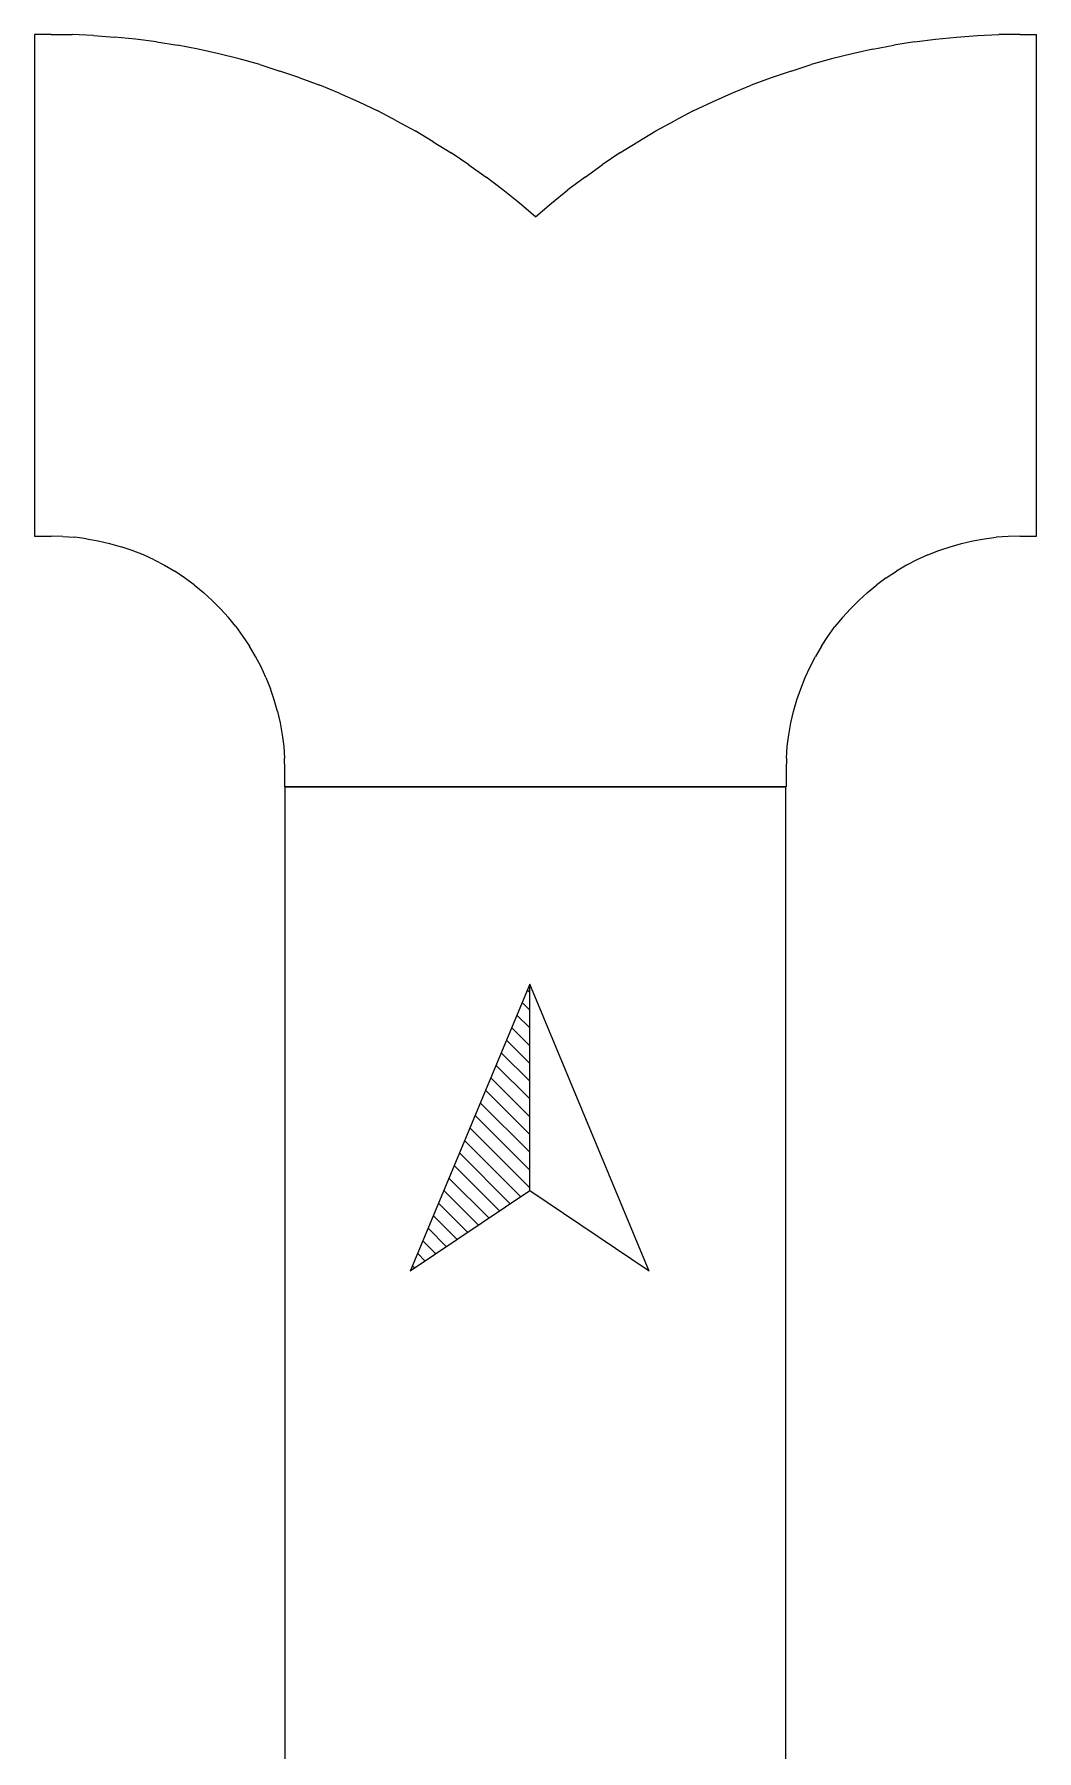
# Model space of a CAD drawing. Extents: x -57174 to 10055, y -18330 to 89882.
# Drawn here: x -35388 to -34788, y 71982 to 73009 of the extents above; entities that cross this region are included whole.
import ezdxf

# ---------------------------------------------------------------- set-up
doc = ezdxf.new("R2010")
doc.units = 0
doc.header["$LTSCALE"] = 50
doc.header["$MEASUREMENT"] = 0
doc.layers.get('0').update_dxf_attribs({"color": 8, "linetype": 'CONTINUOUS'})
doc.layers.add('Direction Arrow', color=3, linetype='CONTINUOUS')
doc.layers.add('SUPPLY', color=6, linetype='CONTINUOUS')

# ---------------------------------------------------------------- blocks, each defined once
blk = doc.blocks.new('AROW-flat-3')
h = blk.add_hatch()
h.set_pattern_fill('ACET-2D-ANSI31,_O', color=256, scale=120.173837, angle=90)
h.set_pattern_definition([(135, (35091.328, -72379.027), (-10.621967, -10.621967), [])])
h.paths.add_polyline_path([(-143.1, -219.8), (0, -123.5), (0, 123.5)])
for p, q in [((0, 123.5, -3625), (-143.1, -219.8, -3625)), ((143.1, -219.8, -3625), (0, 123.5, -3625)), ((0, -123.5, -3625), (0, 123.5, -3625)), ((0, -123.5, -3625), (-143.1, -219.8, -3625)), ((143.1, -219.8, -3625), (0, -123.5, -3625))]:
    blk.add_line(p, q)

msp = doc.modelspace()

# ---------------------------------------------------------------- linework, layer by layer
at = {"layer": 'SUPPLY', "lineweight": 0, "flags": 128}
for points, elevation in [([(-35387.6, 73008.8), (-35387.6, 72708.8)], 3528.8), ([(-35377.6, 73008.8), (-35387.6, 73008.8)], 3528.8), ([(-35377.6, 73008.8), (-35365, 73008.7)], 3528.8), ([(-35352.3, 73008.1), (-35365, 73008.7)], 3528.8), ([(-35352.3, 73008.1), (-35339.7, 73007.2)], 3528.8), ([(-35314.5, 73004.3), (-35327.1, 73005.9), (-35339.7, 73007.2)], 3528.8), ([(-35314.5, 73004.3), (-35302, 73002.3)], 3528.8), ([(-35252.8, 72990.7), (-35265, 72994.2), (-35277.3, 72997.2), (-35289.6, 72999.9), (-35302, 73002.3)], 3528.8), ([(-34886, 72999.9), (-34873.6, 73002.3)], 3528.8), ([(-34861.1, 73004.3), (-34873.6, 73002.3)], 3528.8), ([(-34861.1, 73004.3), (-34848.6, 73005.9), (-34836, 73007.2), (-34823.4, 73008.1), (-34810.7, 73008.7)], 3528.8), ([(-34798, 73008.8), (-34810.7, 73008.7)], 3528.8), ([(-34798, 73008.8), (-34788.1, 73008.8)], 3528.8), ([(-34788.1, 72708.8), (-34788.1, 73008.8)], 3528.8), ([(-35252.8, 72990.7), (-35240.7, 72986.9)], 3528.8), ([(-34934.9, 72986.9), (-34922.9, 72990.7)], 3528.8), ([(-34886, 72999.9), (-34898.4, 72997.2), (-34910.7, 72994.2), (-34922.9, 72990.7)], 3528.8), ([(-35228.8, 72982.9), (-35240.7, 72986.9)], 3528.8), ([(-35228.8, 72982.9), (-35216.9, 72978.4)], 3528.8), ([(-34934.9, 72986.9), (-34946.9, 72982.9), (-34958.8, 72978.4)], 3528.8), ([(-35205.2, 72973.6), (-35216.9, 72978.4)], 3528.8), ([(-35205.2, 72973.6), (-35193.6, 72968.4), (-35182.2, 72963)], 3528.8), ([(-34993.5, 72963), (-34982, 72968.4), (-34970.5, 72973.6), (-34958.8, 72978.4)], 3528.8), ([(-35170.9, 72957.2), (-35182.2, 72963)], 3528.8), ([(-34993.5, 72963), (-35004.7, 72957.2)], 3528.8), ([(-35170.9, 72957.2), (-35159.9, 72951.1)], 3528.8), ([(-35149, 72944.6), (-35159.9, 72951.1)], 3528.8), ([(-35037.4, 72937.9), (-35026.7, 72944.6), (-35015.8, 72951.1), (-35004.7, 72957.2)], 3528.8), ([(-35149, 72944.6), (-35138.3, 72937.9)], 3528.8), ([(-35127.8, 72930.8), (-35138.3, 72937.9)], 3528.8), ([(-35127.8, 72930.8), (-35117.4, 72923.5)], 3528.8), ([(-35058.2, 72923.5), (-35047.9, 72930.8)], 3528.8), ([(-35037.4, 72937.9), (-35047.9, 72930.8)], 3528.8), ([(-35087.9, 72899.7), (-35097.5, 72907.9), (-35107.3, 72915.9), (-35117.4, 72923.5)], 3528.8), ([(-35058.2, 72923.5), (-35068.4, 72915.9)], 3528.8), ([(-35087.9, 72899.7), (-35078.2, 72907.9), (-35068.4, 72915.9)], 3528.8), ([(-35387.6, 72708.8), (-35377.6, 72708.8)], 3528.8), ([(-35370.5, 72708.6), (-35377.6, 72708.8)], 3528.8), ([(-35370.5, 72708.6), (-35363.4, 72708.1)], 3528.8), ([(-35356.4, 72707.2), (-35363.4, 72708.1)], 3528.8), ([(-35356.4, 72707.2), (-35349.4, 72706), (-35342.6, 72704.4), (-35335.7, 72702.4)], 3528.8), ([(-34853.2, 72697.5), (-34846.6, 72700.1), (-34839.9, 72702.4), (-34833.1, 72704.4), (-34826.2, 72706), (-34819.2, 72707.2), (-34812.2, 72708.1)], 3528.8), ([(-34798, 72708.8), (-34805.1, 72708.6), (-34812.2, 72708.1)], 3528.8), ([(-34798, 72708.8), (-34788.1, 72708.8)], 3528.8), ([(-35316, 72694.5), (-35322.4, 72697.5), (-35329, 72700.1), (-35335.7, 72702.4)], 3528.8), ([(-35316, 72694.5), (-35309.7, 72691.3), (-35303.6, 72687.7)], 3528.8), ([(-34853.2, 72697.5), (-34859.7, 72694.5), (-34866, 72691.3), (-34872, 72687.7)], 3528.8), ([(-35292, 72679.6), (-35297.7, 72683.7), (-35303.6, 72687.7)], 3528.8), ([(-34878, 72683.7), (-34883.7, 72679.6)], 3528.8), ([(-34878, 72683.7), (-34872, 72687.7)], 3528.8), ([(-35292, 72679.6), (-35286.5, 72675.1), (-35281.2, 72670.3)], 3528.8), ([(-34889.2, 72675.1), (-34894.4, 72670.3)], 3528.8), ([(-34889.2, 72675.1), (-34883.7, 72679.6)], 3528.8), ([(-35276.2, 72665.3), (-35281.2, 72670.3)], 3528.8), ([(-35276.2, 72665.3), (-35271.4, 72660.1)], 3528.8), ([(-34899.4, 72665.3), (-34904.2, 72660.1), (-34908.7, 72654.6)], 3528.8), ([(-34899.4, 72665.3), (-34894.4, 72670.3)], 3528.8), ([(-35267, 72654.6), (-35271.4, 72660.1)], 3528.8), ([(-35267, 72654.6), (-35262.8, 72648.8), (-35258.9, 72642.9)], 3528.8), ([(-34916.8, 72642.9), (-34912.9, 72648.8), (-34908.7, 72654.6)], 3528.8), ([(-35249.1, 72624.1), (-35252, 72630.5), (-35255.3, 72636.8), (-35258.9, 72642.9)], 3528.8), ([(-34916.8, 72642.9), (-34920.4, 72636.8)], 3528.8), ([(-34937.8, 72575.9), (-34937.3, 72583), (-34936.3, 72590), (-34935.1, 72597), (-34933.5, 72603.9), (-34931.5, 72610.8), (-34929.2, 72617.5), (-34926.6, 72624.1), (-34923.6, 72630.5), (-34920.4, 72636.8)], 3528.8), ([(-35249.1, 72624.1), (-35246.4, 72617.5)], 3528.8), ([(-35242.2, 72603.9), (-35244.1, 72610.8), (-35246.4, 72617.5)], 3528.8), ([(-35242.2, 72603.9), (-35240.6, 72597), (-35239.4, 72590), (-35238.4, 72583), (-35237.9, 72575.9)], 3528.8), ([(-35237.7, 72568.9), (-35237.9, 72575.9)], 3528.8), ([(-34937.8, 72575.9), (-34938, 72568.9)], 3528.8), ([(-35237.7, 72558.8), (-35237.7, 72568.9)], 3528.8), ([(-34938, 72568.9), (-34938, 72558.8)], 3528.8), ([(-35237.8, 72558.9), (-35237.8, 70316.8), (-34938.1, 70316.8), (-34938.1, 72558.9), (-35237.8, 72558.9)], 3145.8), ([(-35237.7, 72558.8), (-34938, 72558.8)], 3528.8)]:
    msp.add_lwpolyline(points, dxfattribs=dict(at, elevation=elevation))

# ---------------------------------------------------------------- block references
at = {"layer": 'Direction Arrow', "lineweight": 0, "xscale": 0.5, "yscale": 0.5, "zscale": 0.5}
msp.add_blockref('AROW-flat-3', (-35091.3, 72379, 3625), dxfattribs=at)

doc.saveas('drawing.dxf')
